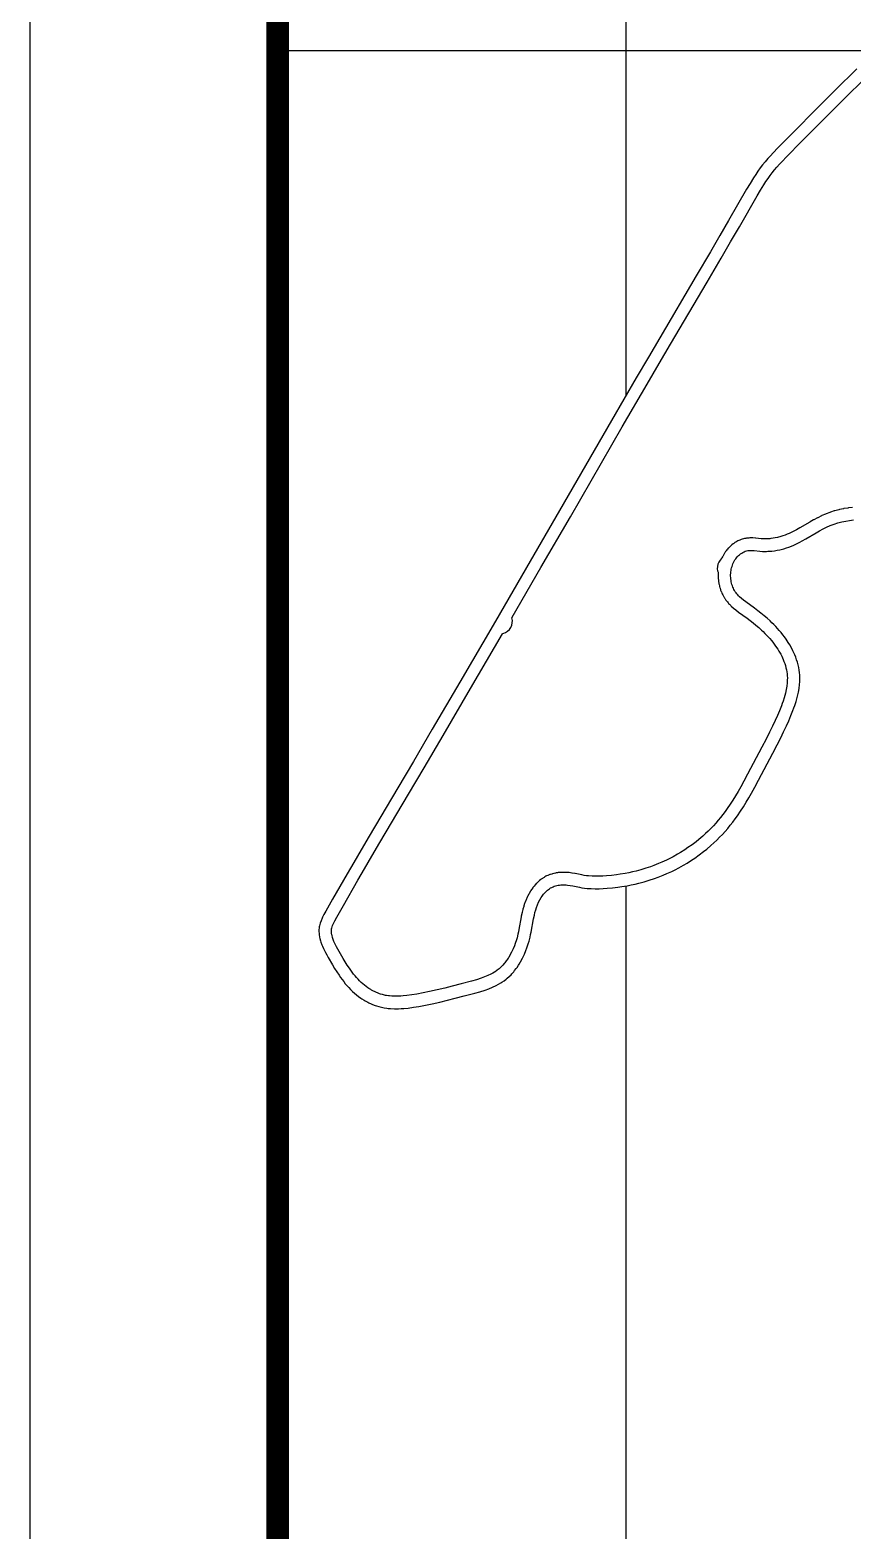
# Model space of a CAD drawing. Header units: metres. Extents: x 711461 to 714408, y 7855790 to 7857874.
# Drawn here: x 711461 to 711790, y 7856707 to 7857308 of the extents above; entities that cross this region are included whole.
import ezdxf

# ---------------------------------------------------------------- set-up
doc = ezdxf.new("R2010")
doc.units = ezdxf.units.M
doc.linetypes.add('CONTINUO', pattern=[0])
doc.linetypes.add('LIN0', pattern=[0])
for name, color, linetype in [('011400xxxx', 1, 'Continuous'), ('011400xxxx002', 5, 'Continuous'), ('MALHA', 8, 'CONTINUO'), ('MARGEM', 7, 'CONTINUO')]:
    doc.layers.add(name, color=color, linetype=linetype)

msp = doc.modelspace()

# ---------------------------------------------------------------- linework, layer by layer
at = {"layer": '011400xxxx'}
msp.add_lwpolyline([(711792.43, 7857292.69), (711783.74, 7857284.13), (711776.56, 7857276.98), (711766.77, 7857267.11), (711760.76, 7857261), (711758.89, 7857259.08), (711757.8, 7857257.91), (711756.73, 7857256.73), (711755.69, 7857255.51), (711754.69, 7857254.27), (711753.73, 7857253), (711752.8, 7857251.7), (711751.9, 7857250.38), (711751.03, 7857249.03), (711749.62, 7857246.76), (711748.25, 7857244.46), (711741.04, 7857231.91), (711737.55, 7857225.9), (711733.77, 7857219.44), (711728.09, 7857209.79), (711713.47, 7857185.02), (711708.88, 7857177.21), (711704.04, 7857168.92), (711694.13, 7857151.85), (711673.3, 7857115.78), (711661.53, 7857095.45), (711647.58, 7857071.45), (711633.33, 7857047.03), (711622.29, 7857028.17), (711614.73, 7857015.29), (711608.48, 7857004.72), (711596.98, 7856985.39), (711593.73, 7856979.88), (711590.79, 7856974.83), (711588.15, 7856970.26), (711582.36, 7856960.12), (711579.64, 7856955.39), (711578.84, 7856953.94), (711578.34, 7856952.97), (711578.11, 7856952.48), (711577.69, 7856951.5), (711577.34, 7856950.51), (711577.2, 7856950.01), (711577.08, 7856949.51), (711576.99, 7856949.01), (711576.92, 7856948.51), (711576.88, 7856948), (711576.86, 7856947.5), (711576.87, 7856946.99), (711576.9, 7856946.48), (711576.95, 7856945.97), (711577.12, 7856944.94), (711577.23, 7856944.43), (711577.51, 7856943.4), (711577.67, 7856942.89), (711578.05, 7856941.86), (711578.25, 7856941.35), (711578.7, 7856940.33), (711579.45, 7856938.8), (711579.99, 7856937.79), (711580.54, 7856936.79), (711582.27, 7856933.85), (711583.14, 7856932.43), (711584.01, 7856931.04), (711584.91, 7856929.68), (711585.52, 7856928.8), (711586.14, 7856927.94), (711586.78, 7856927.1), (711587.44, 7856926.27), (711588.11, 7856925.47), (711588.82, 7856924.69), (711589.54, 7856923.94), (711590.29, 7856923.21), (711591.08, 7856922.5), (711591.89, 7856921.82), (711592.74, 7856921.17), (711593.61, 7856920.55), (711594.06, 7856920.25), (711594.98, 7856919.67), (711595.45, 7856919.4), (711596.4, 7856918.89), (711596.88, 7856918.64), (711597.86, 7856918.19), (711598.35, 7856917.98), (711599.36, 7856917.59), (711599.87, 7856917.42), (711600.89, 7856917.1), (711601.4, 7856916.97), (711602.44, 7856916.73), (711602.96, 7856916.63), (711604.01, 7856916.47), (711604.54, 7856916.4), (711605.6, 7856916.3), (711607.19, 7856916.23), (711608.8, 7856916.24), (711609.88, 7856916.29), (711610.95, 7856916.37), (711612.57, 7856916.53), (711614.73, 7856916.83), (711616.88, 7856917.19), (711619.55, 7856917.7), (711622.18, 7856918.25), (711625.31, 7856918.94), (711628.41, 7856919.67), (711631.5, 7856920.43), (711635.11, 7856921.36), (711639.28, 7856922.48), (711641.37, 7856923.08), (711643.44, 7856923.73), (711644.96, 7856924.28), (711646.46, 7856924.88), (711647.91, 7856925.55), (711648.84, 7856926.04), (711649.76, 7856926.57), (711650.2, 7856926.85), (711651.07, 7856927.45), (711651.91, 7856928.09), (711652.31, 7856928.43), (711653.1, 7856929.14), (711653.85, 7856929.89), (711654.22, 7856930.27), (711654.92, 7856931.08), (711655.26, 7856931.5), (711655.92, 7856932.35), (711656.24, 7856932.79), (711656.84, 7856933.7), (711657.14, 7856934.16), (711657.7, 7856935.1), (711658.48, 7856936.56), (711659.19, 7856938.06), (711659.84, 7856939.6), (711660.22, 7856940.64), (711660.75, 7856942.21), (711661.06, 7856943.27), (711661.48, 7856944.86), (711661.71, 7856945.92), (711661.93, 7856946.98), (711662.86, 7856952.23), (711663.19, 7856953.79), (711663.44, 7856954.82), (711663.73, 7856955.84), (711664.06, 7856956.86), (711664.45, 7856957.87), (711664.89, 7856958.88), (711665.39, 7856959.86), (711665.96, 7856960.82), (711666.26, 7856961.28), (711666.58, 7856961.72), (711666.92, 7856962.16), (711667.27, 7856962.57), (711667.64, 7856962.97), (711668.03, 7856963.35), (711668.43, 7856963.7), (711668.85, 7856964.03), (711669.28, 7856964.34), (711669.73, 7856964.62), (711670.2, 7856964.87), (711670.69, 7856965.09), (711671.19, 7856965.29), (711671.7, 7856965.45), (711672.22, 7856965.59), (711672.75, 7856965.7), (711673.28, 7856965.78), (711673.82, 7856965.84), (711674.36, 7856965.87), (711674.89, 7856965.88), (711675.96, 7856965.84), (711676.49, 7856965.79), (711677.55, 7856965.65), (711678.6, 7856965.47), (711681.23, 7856964.94), (711682.28, 7856964.74), (711683.34, 7856964.59), (711684.4, 7856964.47), (711685.99, 7856964.35), (711687.59, 7856964.3), (711689.2, 7856964.31), (711690.81, 7856964.37), (711692.41, 7856964.48), (711694.55, 7856964.68), (711696.69, 7856964.93), (711698.28, 7856965.16), (711700.4, 7856965.52), (711701.98, 7856965.83), (711703.55, 7856966.17), (711705.12, 7856966.55), (711707.19, 7856967.1), (711709.25, 7856967.72), (711711.29, 7856968.39), (711712.8, 7856968.94), (711714.8, 7856969.72), (711716.28, 7856970.35), (711718.24, 7856971.24), (711719.69, 7856971.95), (711721.12, 7856972.7), (711723, 7856973.74), (711724.38, 7856974.57), (711726.21, 7856975.72), (711727.55, 7856976.62), (711729.3, 7856977.87), (711731.02, 7856979.17), (711732.27, 7856980.19), (711733.91, 7856981.58), (711735.11, 7856982.66), (711736.28, 7856983.77), (711737.43, 7856984.91), (711738.54, 7856986.07), (711739.63, 7856987.26), (711740.68, 7856988.47), (711741.71, 7856989.71), (711742.7, 7856990.97), (711743.66, 7856992.25), (711744.59, 7856993.55), (711745.8, 7856995.32), (711746.96, 7856997.11), (711748.08, 7856998.93), (711749.18, 7857000.77), (711750.24, 7857002.63), (711751.54, 7857004.98), (711753.06, 7857007.8), (711758.77, 7857018.61), (711760.48, 7857021.91), (711761.93, 7857024.76), (711763.11, 7857027.17), (711764.26, 7857029.61), (711765.16, 7857031.61), (711766.02, 7857033.63), (711766.84, 7857035.67), (711767.22, 7857036.71), (711767.58, 7857037.74), (711768.08, 7857039.31), (711768.39, 7857040.35), (711768.66, 7857041.4), (711769.01, 7857042.98), (711769.29, 7857044.56), (711769.48, 7857046.14), (711769.56, 7857047.19), (711769.58, 7857047.72), (711769.59, 7857048.77), (711769.56, 7857049.82), (711769.47, 7857050.87), (711769.33, 7857051.91), (711769.15, 7857052.95), (711768.91, 7857053.98), (711768.63, 7857055.01), (711768.31, 7857056.03), (711767.94, 7857057.04), (711767.53, 7857058.05), (711766.85, 7857059.53), (711766.36, 7857060.5), (711765.55, 7857061.94), (711764.97, 7857062.88), (711764.06, 7857064.25), (711763.42, 7857065.15), (711762.76, 7857066.02), (711762.07, 7857066.88), (711761.37, 7857067.72), (711760.65, 7857068.53), (711759.92, 7857069.32), (711759.17, 7857070.09), (711758.41, 7857070.84), (711757.64, 7857071.57), (711756.46, 7857072.64), (711755.24, 7857073.67), (711754, 7857074.68), (711752.74, 7857075.66), (711751.45, 7857076.63), (711747.93, 7857079.17), (711747.07, 7857079.83), (711746.24, 7857080.52), (711745.45, 7857081.24), (711745.07, 7857081.62), (711744.71, 7857082.01), (711744.37, 7857082.41), (711744.04, 7857082.83), (711743.74, 7857083.26), (711743.45, 7857083.71), (711743.19, 7857084.18), (711742.95, 7857084.66), (711742.74, 7857085.16), (711742.54, 7857085.68), (711742.37, 7857086.2), (711742.23, 7857086.73), (711742.11, 7857087.28), (711742.01, 7857087.83), (711741.94, 7857088.39), (711741.89, 7857088.95), (711741.86, 7857089.51), (711741.87, 7857090.08), (711741.89, 7857090.65), (711741.94, 7857091.21), (711742.02, 7857091.77), (711742.13, 7857092.33), (711742.25, 7857092.88), (711742.41, 7857093.43), (711742.59, 7857093.96), (711742.8, 7857094.49), (711743.03, 7857095), (711743.3, 7857095.5), (711743.59, 7857095.98), (711743.9, 7857096.45), (711744.24, 7857096.9), (711744.61, 7857097.32), (711745, 7857097.72), (711745.41, 7857098.1), (711745.84, 7857098.44), (711746.28, 7857098.75), (711746.74, 7857099.03), (711747.22, 7857099.27), (711747.7, 7857099.46), (711748.2, 7857099.61), (711748.71, 7857099.72), (711749.23, 7857099.78), (711749.75, 7857099.81), (711750.28, 7857099.81), (711751.35, 7857099.75), (711753.53, 7857099.52), (711754.63, 7857099.44), (711755.17, 7857099.43), (711756.26, 7857099.43), (711756.8, 7857099.45), (711757.88, 7857099.52), (711758.42, 7857099.57), (711759.49, 7857099.71), (711760.55, 7857099.89), (711761.61, 7857100.11), (711763.17, 7857100.51), (711764.2, 7857100.83), (711765.22, 7857101.18), (711766.22, 7857101.56), (711767.21, 7857101.97), (711768.19, 7857102.41), (711769.63, 7857103.13), (711770.57, 7857103.63), (711771.97, 7857104.42), (711776.12, 7857106.86), (711777.51, 7857107.65), (711778.91, 7857108.41), (711780.34, 7857109.12), (711781.81, 7857109.76), (711783.3, 7857110.34), (711784.83, 7857110.83), (711786.39, 7857111.25), (711787.96, 7857111.59), (711789.56, 7857111.85), (711791.16, 7857112.04)], dxfattribs=at)
at = {"layer": '011400xxxx002'}
msp.add_lwpolyline([(711790.72, 7857117.01), (711789.11, 7857116.84), (711788.87, 7857116.8), (711787.27, 7857116.55), (711787.03, 7857116.5), (711785.45, 7857116.16), (711785.21, 7857116.11), (711783.65, 7857115.69), (711783.41, 7857115.62), (711781.88, 7857115.13), (711781.64, 7857115.05), (711780.14, 7857114.48), (711779.91, 7857114.39), (711778.43, 7857113.74), (711778.22, 7857113.65), (711776.77, 7857112.93), (711776.61, 7857112.85), (711775.19, 7857112.08), (711775.08, 7857112.02), (711773.67, 7857111.22), (711773.61, 7857111.18), (711769.56, 7857108.8), (711768.26, 7857108.07), (711767.46, 7857107.64), (711766.18, 7857107), (711765.34, 7857106.61), (711764.5, 7857106.26), (711763.65, 7857105.93), (711762.79, 7857105.63), (711762, 7857105.38), (711760.65, 7857105.03), (711759.77, 7857104.83), (711758.91, 7857104.68), (711757.97, 7857104.55), (711757.6, 7857104.51), (711756.67, 7857104.45), (711756.31, 7857104.43), (711755.38, 7857104.43), (711755.01, 7857104.44), (711754.12, 7857104.49), (711751.95, 7857104.71), (711751.77, 7857104.73), (711750.72, 7857104.79), (711750.45, 7857104.8), (711749.9, 7857104.81), (711749.61, 7857104.8), (711749.11, 7857104.78), (711748.79, 7857104.76), (711748.28, 7857104.7), (711747.9, 7857104.64), (711747.39, 7857104.55), (711746.97, 7857104.45), (711746.46, 7857104.3), (711746.05, 7857104.17), (711745.55, 7857103.98), (711745.17, 7857103.82), (711744.69, 7857103.59), (711744.34, 7857103.41), (711743.88, 7857103.14), (711743.57, 7857102.95), (711743.12, 7857102.64), (711742.84, 7857102.44), (711742.4, 7857102.1), (711742.15, 7857101.89), (711741.74, 7857101.52), (711741.51, 7857101.3), (711741.12, 7857100.91), (711740.92, 7857100.69), (711740.55, 7857100.26), (711740.36, 7857100.04), (711740.01, 7857099.59), (711739.85, 7857099.36), (711739.52, 7857098.9), (711739.37, 7857098.66), (711739.08, 7857098.18), (711738.94, 7857097.94), (711738.67, 7857097.44), (711738.55, 7857097.2), (711738.39, 7857096.85), (711738.28, 7857096.65), (711738.11, 7857096.43), (711737.62, 7857095.93), (711737.11, 7857095.16), (711736.75, 7857094.31), (711736.55, 7857093.42), (711736.52, 7857092.5), (711736.65, 7857091.59), (711736.84, 7857091.06), (711736.88, 7857090.89), (711736.89, 7857090.66), (711736.87, 7857090.31), (711736.87, 7857090.09), (711736.86, 7857089.53), (711736.87, 7857089.31), (711736.89, 7857088.74), (711736.91, 7857088.52), (711736.96, 7857087.96), (711736.98, 7857087.74), (711737.05, 7857087.18), (711737.09, 7857086.96), (711737.18, 7857086.41), (711737.23, 7857086.19), (711737.35, 7857085.65), (711737.4, 7857085.42), (711737.55, 7857084.89), (711737.62, 7857084.67), (711737.78, 7857084.14), (711737.86, 7857083.92), (711738.06, 7857083.4), (711738.15, 7857083.18), (711738.36, 7857082.68), (711738.47, 7857082.45), (711738.71, 7857081.97), (711738.83, 7857081.74), (711739.09, 7857081.27), (711739.23, 7857081.04), (711739.51, 7857080.59), (711739.65, 7857080.38), (711739.96, 7857079.95), (711740.1, 7857079.76), (711740.42, 7857079.34), (711740.56, 7857079.17), (711740.91, 7857078.76), (711741.04, 7857078.61), (711741.4, 7857078.22), (711741.53, 7857078.09), (711741.9, 7857077.72), (711742.07, 7857077.55), (711742.86, 7857076.83), (711743.06, 7857076.66), (711743.89, 7857075.98), (711744.03, 7857075.86), (711744.89, 7857075.2), (711745, 7857075.12), (711748.45, 7857072.62), (711749.67, 7857071.71), (711750.85, 7857070.79), (711752, 7857069.86), (711753.11, 7857068.92), (711754.21, 7857067.93), (711754.91, 7857067.28), (711755.59, 7857066.6), (711756.26, 7857065.92), (711756.91, 7857065.22), (711757.55, 7857064.5), (711758.17, 7857063.76), (711758.77, 7857063), (711759.36, 7857062.23), (711759.9, 7857061.48), (711760.72, 7857060.25), (711761.19, 7857059.47), (711761.91, 7857058.21), (711762.31, 7857057.43), (711762.9, 7857056.15), (711763.24, 7857055.32), (711763.54, 7857054.5), (711763.81, 7857053.67), (711764.04, 7857052.85), (711764.23, 7857052.04), (711764.38, 7857051.23), (711764.49, 7857050.43), (711764.56, 7857049.62), (711764.59, 7857048.8), (711764.58, 7857047.91), (711764.57, 7857047.54), (711764.51, 7857046.73), (711764.36, 7857045.4), (711764.13, 7857044.06), (711763.82, 7857042.65), (711763.58, 7857041.73), (711763.32, 7857040.83), (711762.86, 7857039.39), (711762.53, 7857038.44), (711762.19, 7857037.52), (711761.42, 7857035.59), (711760.59, 7857033.66), (711759.73, 7857031.74), (711758.62, 7857029.36), (711757.47, 7857027.02), (711756.05, 7857024.22), (711754.35, 7857020.95), (711748.65, 7857010.17), (711747.16, 7857007.4), (711745.9, 7857005.12), (711744.87, 7857003.32), (711743.83, 7857001.56), (711742.76, 7856999.83), (711741.66, 7856998.13), (711740.53, 7856996.46), (711739.66, 7856995.25), (711738.77, 7856994.06), (711737.85, 7856992.89), (711736.91, 7856991.75), (711735.93, 7856990.63), (711734.93, 7856989.53), (711733.9, 7856988.45), (711732.84, 7856987.4), (711731.76, 7856986.38), (711730.66, 7856985.39), (711729.13, 7856984.08), (711727.98, 7856983.15), (711726.39, 7856981.94), (711724.75, 7856980.77), (711723.53, 7856979.94), (711721.83, 7856978.86), (711720.56, 7856978.11), (711718.8, 7856977.13), (711717.48, 7856976.44), (711716.16, 7856975.79), (711714.33, 7856974.95), (711712.97, 7856974.38), (711711.1, 7856973.64), (711709.71, 7856973.14), (711707.82, 7856972.51), (711705.9, 7856971.93), (711703.95, 7856971.41), (711702.49, 7856971.06), (711701.02, 7856970.74), (711699.56, 7856970.45), (711697.56, 7856970.11), (711696.09, 7856969.9), (711694.09, 7856969.66), (711692.08, 7856969.47), (711690.6, 7856969.37), (711689.16, 7856969.31), (711687.74, 7856969.3), (711686.35, 7856969.34), (711684.95, 7856969.44), (711684.06, 7856969.54), (711683.17, 7856969.67), (711682.21, 7856969.84), (711679.59, 7856970.37), (711679.46, 7856970.39), (711678.41, 7856970.58), (711678.21, 7856970.61), (711677.15, 7856970.75), (711676.95, 7856970.77), (711676.42, 7856970.82), (711676.16, 7856970.84), (711675.09, 7856970.88), (711674.8, 7856970.88), (711674.26, 7856970.87), (711674.04, 7856970.86), (711673.5, 7856970.83), (711673.28, 7856970.81), (711672.74, 7856970.75), (711672.51, 7856970.72), (711671.97, 7856970.64), (711671.73, 7856970.59), (711671.2, 7856970.48), (711670.95, 7856970.42), (711670.43, 7856970.29), (711670.17, 7856970.21), (711669.66, 7856970.05), (711669.39, 7856969.95), (711668.89, 7856969.76), (711668.61, 7856969.64), (711668.12, 7856969.42), (711667.84, 7856969.28), (711667.37, 7856969.03), (711667.1, 7856968.87), (711666.65, 7856968.59), (711666.4, 7856968.43), (711665.96, 7856968.12), (711665.74, 7856967.95), (711665.32, 7856967.62), (711665.11, 7856967.45), (711664.71, 7856967.09), (711664.53, 7856966.92), (711664.14, 7856966.54), (711663.98, 7856966.37), (711663.61, 7856965.97), (711663.46, 7856965.81), (711663.11, 7856965.39), (711662.98, 7856965.23), (711662.64, 7856964.8), (711662.52, 7856964.64), (711662.2, 7856964.19), (711662.09, 7856964.04), (711661.79, 7856963.58), (711661.65, 7856963.36), (711661.09, 7856962.41), (711660.94, 7856962.13), (711660.44, 7856961.15), (711660.31, 7856960.89), (711659.87, 7856959.89), (711659.77, 7856959.65), (711659.39, 7856958.64), (711659.31, 7856958.42), (711658.98, 7856957.4), (711658.92, 7856957.21), (711658.63, 7856956.18), (711658.59, 7856956.01), (711658.33, 7856954.98), (711658.29, 7856954.82), (711657.97, 7856953.27), (711657.94, 7856953.11), (711657.02, 7856947.96), (711656.83, 7856947.01), (711656.63, 7856946.11), (711656.26, 7856944.68), (711656, 7856943.79), (711655.54, 7856942.38), (711655.21, 7856941.51), (711654.67, 7856940.19), (711654.06, 7856938.91), (711653.39, 7856937.64), (711652.9, 7856936.82), (711652.69, 7856936.48), (711652.16, 7856935.7), (711651.94, 7856935.38), (711651.38, 7856934.65), (711651.14, 7856934.36), (711650.55, 7856933.68), (711650.31, 7856933.42), (711649.73, 7856932.84), (711649.08, 7856932.25), (711648.84, 7856932.04), (711648.22, 7856931.56), (711647.5, 7856931.07), (711647.22, 7856930.88), (711646.5, 7856930.46), (711645.78, 7856930.08), (711644.56, 7856929.51), (711643.27, 7856928.98), (711641.92, 7856928.5), (711639.98, 7856927.88), (711637.97, 7856927.31), (711633.86, 7856926.2), (711630.3, 7856925.28), (711627.27, 7856924.54), (711624.23, 7856923.82), (711621.16, 7856923.15), (711618.6, 7856922.61), (711616.05, 7856922.12), (711614.05, 7856921.78), (711612.06, 7856921.51), (711610.59, 7856921.36), (711609.65, 7856921.29), (711608.76, 7856921.25), (711607.4, 7856921.23), (711606.03, 7856921.29), (711605.13, 7856921.37), (711604.76, 7856921.41), (711603.88, 7856921.55), (711603.53, 7856921.61), (711602.67, 7856921.81), (711602.33, 7856921.89), (711601.48, 7856922.15), (711601.14, 7856922.27), (711600.29, 7856922.59), (711599.94, 7856922.73), (711599.11, 7856923.12), (711598.77, 7856923.29), (711597.95, 7856923.73), (711597.62, 7856923.92), (711596.83, 7856924.42), (711596.5, 7856924.63), (711595.78, 7856925.14), (711595.09, 7856925.67), (711594.42, 7856926.23), (711593.77, 7856926.81), (711593.14, 7856927.42), (711592.52, 7856928.05), (711591.93, 7856928.71), (711591.34, 7856929.4), (711590.76, 7856930.12), (711590.19, 7856930.87), (711589.63, 7856931.65), (711589.08, 7856932.44), (711588.24, 7856933.71), (711587.41, 7856935.03), (711586.58, 7856936.38), (711584.91, 7856939.23), (711584.4, 7856940.14), (711583.94, 7856941.01), (711583.28, 7856942.35), (711582.88, 7856943.24), (711582.74, 7856943.58), (711582.43, 7856944.43), (711582.33, 7856944.74), (711582.11, 7856945.54), (711582.05, 7856945.8), (711581.92, 7856946.54), (711581.89, 7856946.84), (711581.87, 7856947.11), (711581.86, 7856947.39), (711581.87, 7856947.65), (711581.89, 7856947.91), (711581.92, 7856948.16), (711581.96, 7856948.41), (711582, 7856948.58), (711582.33, 7856949.62), (711582.65, 7856950.37), (711582.8, 7856950.71), (711583.22, 7856951.52), (711583.98, 7856952.9), (711586.7, 7856957.63), (711586.71, 7856957.64), (711592.48, 7856967.76), (711595.1, 7856972.31), (711598.04, 7856977.34), (711601.28, 7856982.83), (711612.77, 7857002.16), (711612.78, 7857002.17), (711619.03, 7857012.75), (711619.04, 7857012.76), (711626.61, 7857025.63), (711626.61, 7857025.64), (711637.65, 7857044.51), (711637.65, 7857044.51), (711650.4, 7857066.37), (711650.54, 7857066.56), (711650.98, 7857066.73), (711650.98, 7857066.73), (711651.66, 7857067), (711652.48, 7857067.52), (711653.19, 7857068.19), (711653.75, 7857068.99), (711654.14, 7857069.88), (711654.36, 7857070.83), (711654.39, 7857071.8), (711654.22, 7857072.76), (711654.21, 7857072.82), (711654.26, 7857072.96), (711654.35, 7857073.14), (711665.85, 7857092.93), (711665.85, 7857092.94), (711677.63, 7857113.27), (711677.63, 7857113.28), (711698.45, 7857149.33), (711708.36, 7857166.39), (711713.19, 7857174.67), (711717.77, 7857182.47), (711732.4, 7857207.24), (711732.4, 7857207.25), (711738.08, 7857216.9), (711738.08, 7857216.91), (711741.86, 7857223.37), (711741.87, 7857223.38), (711745.36, 7857229.39), (711745.37, 7857229.41), (711752.54, 7857241.88), (711753.85, 7857244.09), (711755.19, 7857246.26), (711756.01, 7857247.53), (711756.84, 7857248.75), (711757.69, 7857249.94), (711758.56, 7857251.09), (711759.45, 7857252.21), (711760.41, 7857253.34), (711761.42, 7857254.46), (711762.46, 7857255.57), (711764.31, 7857257.48), (711770.31, 7857263.58), (711780.08, 7857273.43), (711787.23, 7857280.56), (711795.92, 7857289.11)], dxfattribs=at)
at = {"layer": 'MALHA'}
for points in [[(711700, 7857161.96), (711700, 7857775)], [(711560.29, 7857300), (711799.29, 7857300)], [(711700, 7855889.72), (711700, 7856965.45)]]:
    msp.add_lwpolyline(points, dxfattribs=at)
at = {"layer": 'MARGEM', "color": 174, "linetype": 'LIN0', "flags": 128}
msp.add_lwpolyline([(714408.05, 7857874.22), (711461.06, 7857874.22), (711461.06, 7855790.5), (714408.05, 7855790.5)], close=True, dxfattribs=at)
at = {"layer": 'MARGEM', "color": 174, "linetype": 'LIN0', "const_width": 9.02, "flags": 128}
msp.add_lwpolyline([(714308.82, 7857775), (711560.29, 7857775), (711560.29, 7855889.72), (714308.82, 7855889.72)], close=True, dxfattribs=at)

doc.saveas('drawing.dxf')
